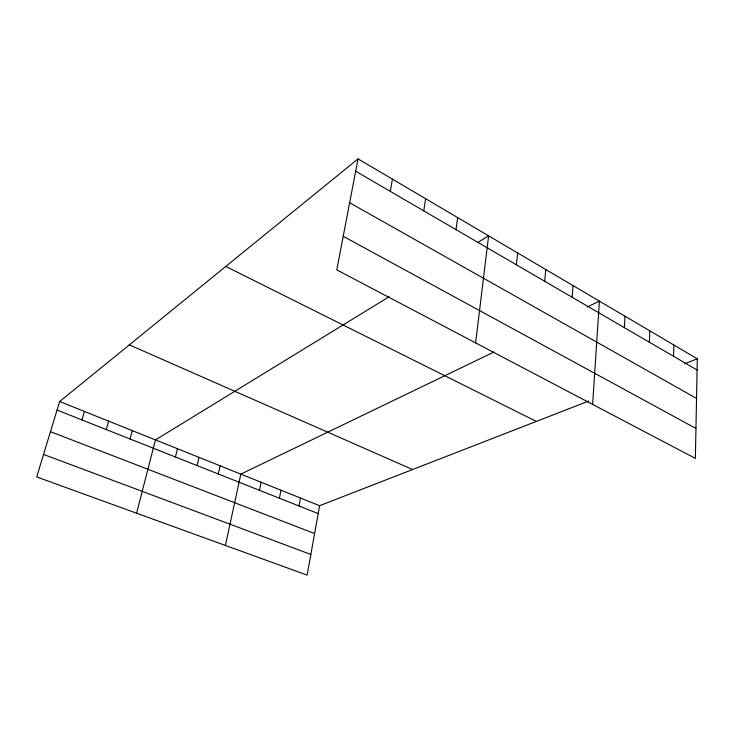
<?xml version="1.0" encoding="UTF-8"?>
<svg xmlns="http://www.w3.org/2000/svg" width="734" height="734" viewBox="0 0 734 734"><rect width="100%" height="100%" fill="white"/><g stroke="black" fill="none" stroke-linecap="round" stroke-linejoin="round"><path stroke-width="1.1" d="M697.3 358.816L695.373 458.42L336.768 269.883L358.045 158.883L697.3 358.816L684.694 363.725M673.573 356.302L673.913 345.035M649.351 342.2L649.829 330.841M624.395 327.676L625.001 316.216M592.622 404.397L599.412 301.133L587.209 307.014M572.098 297.224L573.015 285.572M544.701 281.269L545.784 269.525M516.397 264.8L517.663 252.946M475.614 342.888L488.615 235.834L477.999 242.33M456.007 229.632L457.667 217.594M423.747 210.86L425.628 198.712M390.323 191.4L392.442 179.151M588.76 401.03L319.611 505.698L307.133 575.117L36.7 476.935L59.665 401.516L358.045 158.883M298.995 505.974L300.49 498.028M279.415 498.212L280.994 490.22M259.451 490.294L261.111 482.247M225.402 545.445L240.825 474.118L493.854 352.054M218.292 473.981L220.136 465.824M197.079 465.567L199.015 457.365M175.426 456.988L177.463 448.722M136.597 513.204L155.452 439.905L389.066 296.802M130.046 438.996L132.294 430.619M106.256 429.564L108.614 421.132M81.933 419.921L84.419 411.435M43.554 454.429L310.84 554.454M50.481 431.693L314.602 533.545M57.069 410.058L318.189 513.589M59.665 401.516L319.611 505.698M129.34 344.861L412.6 469.531M225.778 266.442L536.343 421.417M343.209 236.275L695.951 428.463M349.641 202.74L696.538 398.406M355.678 171.224L697.08 369.991"/></g></svg>
